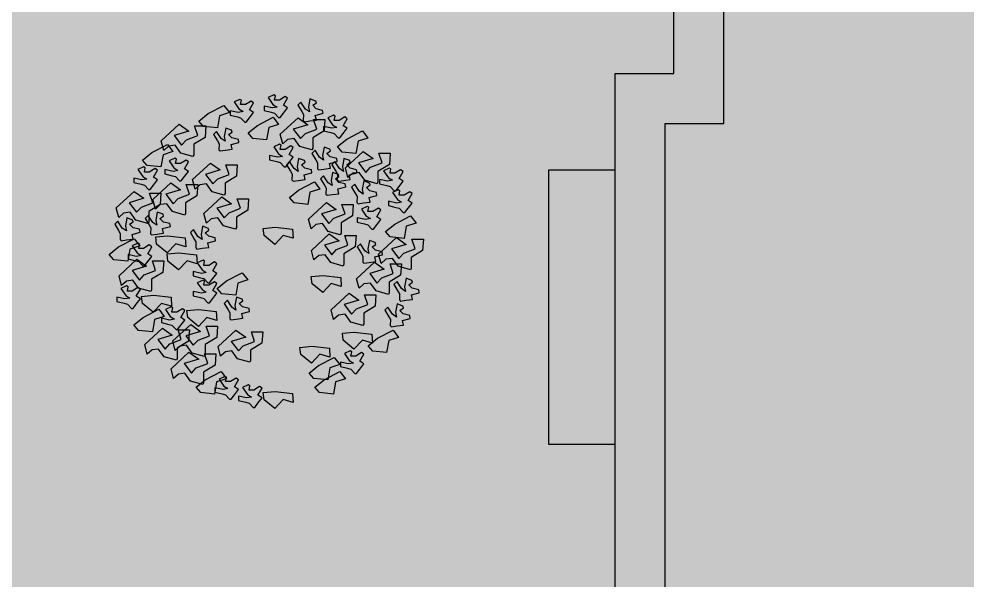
# Model space of a CAD drawing. Extents: x 302512 to 1034855, y -184136 to 410364.
# Drawn here: x 545969 to 553563, y 317605 to 322095 of the extents above; entities that cross this region are included whole.
import ezdxf

# ---------------------------------------------------------------- set-up
doc = ezdxf.new("R2010")
doc.units = 0
doc.header["$MEASUREMENT"] = 0
for name, color, linetype in [('WALL', 4, 'Continuous'), ('建筑', 2, 'Continuous'), ('树', 80, 'Continuous')]:
    doc.layers.add(name, color=color, linetype=linetype)

# ---------------------------------------------------------------- blocks, each defined once
blk = doc.blocks.new('A$C46FC3478')
at = {"layer": '建筑'}
for p, q in [((6670.2, 8670.1), (6670.2, 10270.1)), ((7070.2, 8270.1), (7070.2, 9870.1)), ((6200.2, 530.1), (6200.2, 8670.1)), ((6200.2, 8670.1), (6670.2, 8670.1)), ((6600.2, 930.1), (6600.2, 8270.1)), ((6600.2, 8270.1), (7070.2, 8270.1))]:
    blk.add_line(p, q, dxfattribs=at)
blk.add_lwpolyline([(6200.2, 5699.6), (5670.2, 5699.6), (5670.2, 7899.6), (6200.2, 7899.6)], dxfattribs=at)
blk = doc.blocks.new('BRANCHO2', base_point=(16.83, 36.07))
for p, q in [((16.7826, 36.0972), (16.8244, 36.1012)), ((16.8244, 36.1012), (16.8867, 36.0942)), ((16.7857, 36.0721), (16.7826, 36.0972)), ((16.8235, 36.041), (16.7857, 36.0721)), ((16.8534, 36.0726), (16.8235, 36.041)), ((16.8887, 36.0624), (16.8534, 36.0726)), ((16.8867, 36.0942), (16.8887, 36.0624))]:
    blk.add_line(p, q)
blk = doc.blocks.new('BRANCHO3', base_point=(16.71, 35.96))
for p, q in [((16.6899, 36.0349), (16.6698, 36.0256)), ((16.6956, 36.0318), (16.6899, 36.0349)), ((16.6927, 36.0165), (16.6956, 36.0318)), ((16.6698, 36.0256), (16.687, 36.001)), ((16.687, 36.001), (16.7014, 35.9918)), ((16.71, 36.0165), (16.6927, 36.0165)), ((16.7301, 36.0288), (16.71, 36.0165)), ((16.7243, 35.9979), (16.7387, 36.0226)), ((16.7387, 35.9887), (16.7243, 35.9979)), ((16.7387, 36.0226), (16.7301, 36.0288)), ((16.6554, 35.9949), (16.6554, 35.9795)), ((16.6841, 35.9887), (16.6554, 35.9949)), ((16.6554, 35.9795), (16.6812, 35.9733)), ((16.6812, 35.9733), (16.6927, 35.9702)), ((16.7014, 35.9918), (16.6841, 35.9887)), ((16.6927, 35.9702), (16.7071, 35.9548)), ((16.7128, 35.9548), (16.7243, 35.9702)), ((16.7243, 35.9702), (16.7387, 35.9887)), ((16.7071, 35.9548), (16.7128, 35.9548))]:
    blk.add_line(p, q)
blk = doc.blocks.new('BRANCHO1', base_point=(16.66, 36.12))
for p, q in [((16.573, 36.1498), (16.6363, 36.2083)), ((16.6363, 36.2083), (16.6707, 36.1837)), ((16.7024, 36.1683), (16.6909, 36.2022)), ((16.6909, 36.2022), (16.7311, 36.2022)), ((16.7311, 36.2022), (16.7283, 36.1621)), ((16.6707, 36.1837), (16.619, 36.1683)), ((16.619, 36.1683), (16.6449, 36.1344)), ((16.6622, 36.1529), (16.7024, 36.1683)), ((16.5817, 36.1159), (16.573, 36.1498)), ((16.5989, 36.1313), (16.5817, 36.1159)), ((16.6219, 36.1344), (16.5989, 36.1313)), ((16.642, 36.1067), (16.6219, 36.1344)), ((16.6449, 36.1344), (16.6622, 36.1529)), ((16.7283, 36.1621), (16.688, 36.1375)), ((16.688, 36.1375), (16.688, 36.1005)), ((16.6851, 36.0944), (16.642, 36.1067)), ((16.688, 36.1005), (16.6851, 36.0944))]:
    blk.add_line(p, q)
blk = doc.blocks.new('M_F14')
at = {"xscale": 896.4705882352939, "yscale": 896.4705882352939, "zscale": 896.4705882352939}
for name, p in [('BRANCHO3', (33.5, 445.6)), ('BRANCHO3', (-74.2, 431.3)), ('BRANCHO1', (114, 361.1)), ('BRANCHO3', (222.5, 381.1)), ('BRANCHO1', (-263.1, 340.4)), ('BRANCHO3', (51.3, 289.4)), ('BRANCHO1', (320.5, 254.4)), ('BRANCHO3', (-280.4, 244.6)), ('BRANCHO3', (-379, 217.7)), ('BRANCHO1', (-163.9, 217.7)), ('BRANCHO3', (399.5, 213.7)), ('BRANCHO1', (-289.4, 154.9)), ('BRANCHO3', (428.2, 144.4)), ('BRANCHO1', (-405.9, 128)), ('BRANCHO1', (-128, 110.1)), ('BRANCHO1', (203.7, 92.2)), ('BRANCHO3', (329.2, 92.2)), ('BRANCHO2', (24.4, 65.3)), ('BRANCHO2', (-316.3, 38.4)), ('BRANCHO1', (212.6, -6.4)), ('BRANCHO1', (425.8, -18.1)), ('BRANCHO3', (-397, -24.4)), ('BRANCHO2', (-280.4, -15.4)), ('BRANCHO1', (-397, -87.1)), ('BRANCHO3', (-190.8, -78.2)), ('BRANCHO1', (356.1, -96.1)), ('BRANCHO2', (176.8, -87.1)), ('BRANCHO3', (-190.8, -140.9)), ('BRANCHO3', (-433, -159.2)), ('BRANCHO1', (275.4, -194.7)), ('BRANCHO2', (-361.1, -149.9)), ('BRANCHO3', (-291.8, -226.1)), ('BRANCHO2', (-217.7, -194.7)), ('BRANCHO1', (-315.7, -305)), ('BRANCHO1', (-226.6, -293.3)), ('BRANCHO1', (-83.2, -311.2)), ('BRANCHO2', (275.4, -266.4)), ('BRANCHO2', (140.9, -311.2)), ('BRANCHO3', (275.4, -365)), ('BRANCHO1', (-232, -381.5)), ('BRANCHO3', (-122, -446)), ('BRANCHO3', (-47.4, -472.6)), ('BRANCHO2', (24.4, -454.7))]:
    blk.add_blockref(name, p, dxfattribs=at)
for name, p, rotation in [('BRANCHO3', (114, 432.8), 315.0000000000102), ('BRANCHO2', (-172.9, 432.8), 33.69006752598449), ('BRANCHO3', (-153.1, 340.4), 315.0000000000102), ('BRANCHO2', (-16.7, 395.4), 33.69006752598449), ('BRANCHO2', (266.4, 352.2), 33.69006752598449), ('BRANCHO2', (-351.6, 309.4), 33.69006752598449), ('BRANCHO3', (158.8, 280.4), 315.0000000000102), ('BRANCHO3', (78.2, 244.6), 315.0000000000102), ('BRANCHO3', (221.6, 244.6), 315.0000000000102), ('BRANCHO3', (185.7, 199.8), 315.0000000000102), ('BRANCHO2', (114, 190.8), 33.69006752598449), ('BRANCHO3', (284.3, 172.9), 315.0000000000102), ('BRANCHO3', (-370.1, 74.2), 315.0000000000102), ('BRANCHO3', (-466.4, 56), 315.0000000000102), ('BRANCHO2', (418.8, 83.2), 33.69006752598449), ('BRANCHO3', (-226.6, 29.4), 315.0000000000102), ('BRANCHO2', (-456.9, 10.6), 33.69006752598449), ('BRANCHO3', (302.3, -15.4), 315.0000000000102), ('BRANCHO2', (-114.8, -97), 33.69006752598449), ('BRANCHO3', (418.6, -135.3), 315.0000000000102), ('BRANCHO3', (-119.1, -194.7), 315.0000000000102), ('BRANCHO3', (389.9, -216.5), 315.0000000000102), ('BRANCHO2', (-379, -212.6), 33.69006752598449), ('BRANCHO2', (363.6, -278.7), 33.69006752598449), ('BRANCHO2', (176.8, -365), 33.69006752598449), ('BRANCHO2', (-181.8, -409.8), 33.69006752598449), ('BRANCHO2', (194.7, -409.8), 33.69006752598449)]:
    blk.add_blockref(name, p, dxfattribs=dict(at, rotation=rotation))
at = {"width": 0.8, "flags": 9}
for tag, p in [('XSIZE', (-2.5, 2.5)), ('YSIZE', (-2.5, 0))]:
    blk.add_attdef(tag, p, '', height=0.2, dxfattribs=at)

msp = doc.modelspace()

# ---------------------------------------------------------------- hatches: boundary and pattern name
at = {"linetype": 'ByBlock', "lineweight": 5}
h = msp.add_hatch(color=256, dxfattribs=at)
h.paths.add_polyline_path([(522592.5, 349253.9), (520797, 349301.4), (520829.7, 350538.8), (522625.3, 350491.3)], flags=16)
h.paths.add_polyline_path([(519829.3, 348499.2), (521552.6, 344814.8), (523659.8, 348397.9)], flags=17)
edge = h.paths.add_edge_path()
edge.add_line((572984.2, 342026.3), (375866.6, 347237.3))
edge.add_line((522608.4, 351499.9), (519298.7, 226302.4))

# ---------------------------------------------------------------- block references
at = {"layer": 'WALL'}
msp.add_blockref('A$C46FC3478', (544543.8, 312988.8), dxfattribs=at)
at = {"layer": '树', "xscale": 2.5272, "yscale": 2.5272, "zscale": 2.5272}
msp.add_blockref('M_F14', (547971.1, 320192), dxfattribs=at)

doc.saveas('drawing.dxf')
